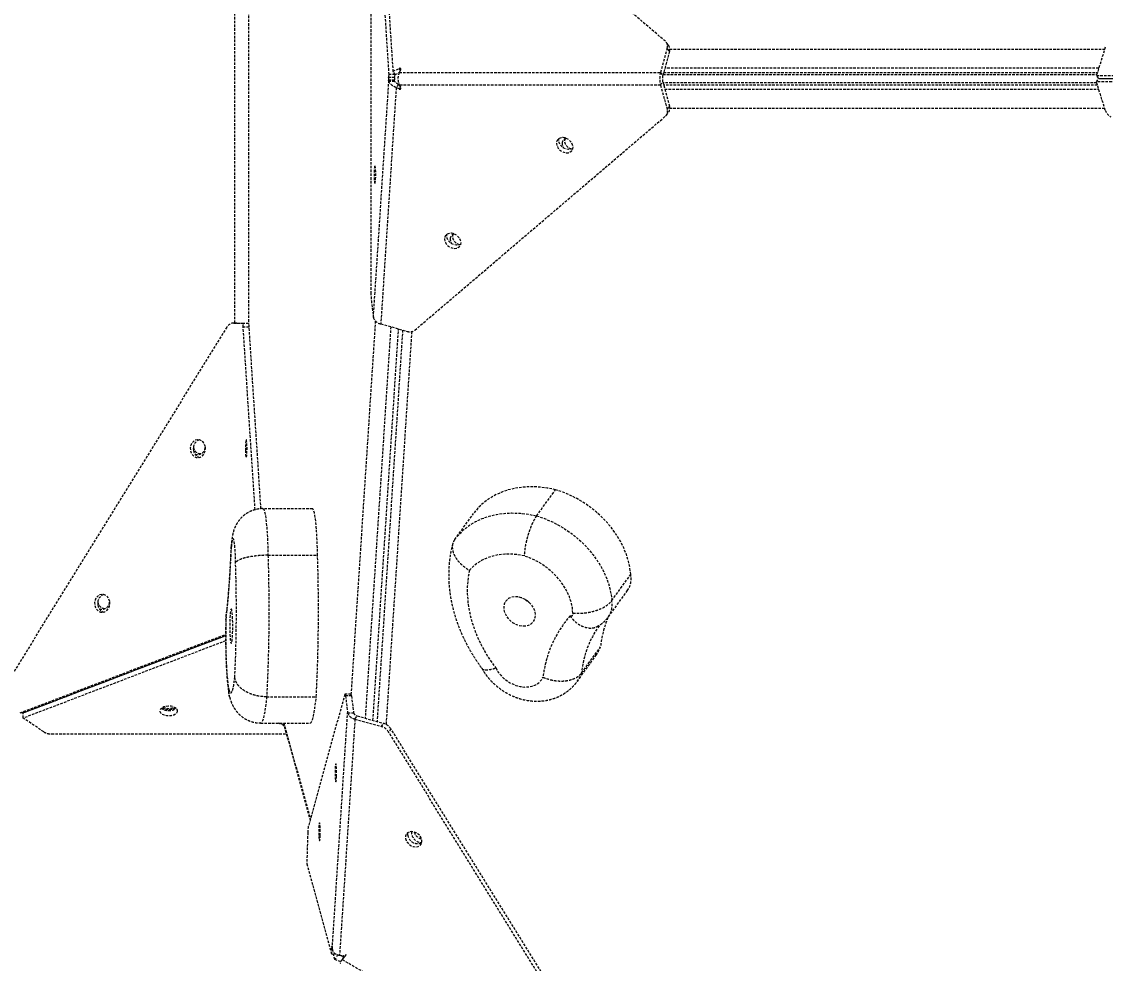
# Model space of a CAD drawing. Header units: millimetres. Extents: x -3321 to 2538, y -2690 to 2358.
# Drawn here: x -382 to 162, y -301 to 172 of the extents above; entities that cross this region are included whole.
import ezdxf

# ---------------------------------------------------------------- set-up
doc = ezdxf.new("R2010")
doc.units = ezdxf.units.MM
doc.linetypes.add('HIDDEN', pattern=[1.905, 1.27, -0.635])
for name, color, linetype in [('DIKOM_ОБЪЕКТ', 7, 'Continuous'), ('DIKOM_РАЗМЕР_ЗОНА', 7, 'Continuous'), ('DIKOM_РАЗМЕР_ОБЪЕКТА', 7, 'Continuous')]:
    doc.layers.add(name, color=color, linetype=linetype)
doc.styles.add('style1', font='arialbd.ttf', dxfattribs={"width": 0.8})
doc.dimstyles.new('1-50', dxfattribs={"dimtxt": 300, "dimasz": 200, "dimexe": 100, "dimexo": 0, "dimgap": 100, "dimtad": 1, "dimtxsty": 'style1', "dimcen": 200, "dimclrd": 7, "dimclre": 7, "dimclrt": 7, "dimadec": 1, "dimazin": 2, "dimtfac": 1, "dimtmove": 0, "dimatfit": 2, "dimfxl": 0, "dimlwd": 25, "dimlwe": 18, "dimarcsym": 0})

# ---------------------------------------------------------------- blocks, each defined once
blk = doc.blocks.new('*D0')
at = {"layer": 'Defpoints', "color": 0, "transparency": 16777216}
for p in [(-975.4, 143.26), (1038.07, 143.66), (1038.07, -1051.64)]:
    blk.add_point(p, dxfattribs=at)
at = {"layer": 'DIKOM_РАЗМЕР_ОБЪЕКТА', "color": 7, "lineweight": 18, "transparency": 16777216}
for p, q in [((-975.4, 143.26), (-975.4, -1151.64)), ((1038.07, 143.66), (1038.07, -1151.64))]:
    blk.add_line(p, q, dxfattribs=at)
at = {"layer": 'DIKOM_РАЗМЕР_ОБЪЕКТА', "color": 7, "lineweight": 25, "transparency": 16777216}
blk.add_line((-775.4, -1051.64), (838.07, -1051.64), dxfattribs=at)
at = {"layer": 'DIKOM_РАЗМЕР_ОБЪЕКТА', "color": 7, "transparency": 16777216}
for points in [[(-775.4, -1018.31), (-775.4, -1084.98), (-975.4, -1051.64)], [(838.07, -1018.31), (838.07, -1084.98), (1038.07, -1051.64)]]:
    blk.add_solid(points, dxfattribs=at)
at = {"layer": 'DIKOM_РАЗМЕР_ОБЪЕКТА', "color": 7, "transparency": 16777216, "insert": (24.76, -798.47), "char_height": 300, "attachment_point": 5, "style": 'style1'}
blk.add_mtext('{\\fArial|b0|i0|c204|p34;2000}', dxfattribs=at)
blk = doc.blocks.new('*D1')
at = {"layer": 'Defpoints', "color": 0, "transparency": 16777216}
for p in [(483.99, 857.85), (-1177.44, -571.13), (457.72, -571.13)]:
    blk.add_point(p, dxfattribs=at)
at = {"layer": 'DIKOM_РАЗМЕР_ОБЪЕКТА', "color": 7, "lineweight": 18, "transparency": 16777216}
for p, q in [((483.99, 857.85), (-1277.44, 857.85)), ((457.72, -571.13), (-1277.44, -571.13))]:
    blk.add_line(p, q, dxfattribs=at)
at = {"layer": 'DIKOM_РАЗМЕР_ОБЪЕКТА', "color": 7, "lineweight": 25, "transparency": 16777216}
blk.add_line((-1177.44, 657.85), (-1177.44, -371.13), dxfattribs=at)
at = {"layer": 'DIKOM_РАЗМЕР_ОБЪЕКТА', "color": 7, "transparency": 16777216}
for points in [[(-1210.77, 657.85), (-1144.1, 657.85), (-1177.44, 857.85)], [(-1210.77, -371.13), (-1144.1, -371.13), (-1177.44, -571.13)]]:
    blk.add_solid(points, dxfattribs=at)
at = {"layer": 'DIKOM_РАЗМЕР_ОБЪЕКТА', "color": 7, "transparency": 16777216, "insert": (-1430.61, 178.44), "char_height": 300, "attachment_point": 5, "rotation": 90, "style": 'style1'}
blk.add_mtext('{\\fArial|b0|i0|c204|p34;1420}', dxfattribs=at)
blk = doc.blocks.new('*D2')
at = {"layer": 'Defpoints', "color": 0, "transparency": 16777216}
for p in [(2538.07, 141.57), (-2475.4, 35.41), (2538.07, -2589.75)]:
    blk.add_point(p, dxfattribs=at)
at = {"layer": 'DIKOM_РАЗМЕР_ЗОНА', "color": 7, "lineweight": 18, "transparency": 16777216}
for p, q in [((2538.07, 141.57), (2538.07, -2689.75)), ((-2475.4, 35.41), (-2475.4, -2689.75))]:
    blk.add_line(p, q, dxfattribs=at)
at = {"layer": 'DIKOM_РАЗМЕР_ЗОНА', "color": 7, "lineweight": 25, "transparency": 16777216}
blk.add_line((-2275.4, -2589.75), (2338.07, -2589.75), dxfattribs=at)
at = {"layer": 'DIKOM_РАЗМЕР_ЗОНА', "color": 7, "transparency": 16777216}
for points in [[(-2275.4, -2556.42), (-2275.4, -2623.08), (-2475.4, -2589.75)], [(2338.07, -2556.42), (2338.07, -2623.08), (2538.07, -2589.75)]]:
    blk.add_solid(points, dxfattribs=at)
at = {"layer": 'DIKOM_РАЗМЕР_ЗОНА', "color": 7, "transparency": 16777216, "insert": (-15.23, -2336.58), "char_height": 300, "attachment_point": 5, "style": 'style1'}
blk.add_mtext('{\\fArial|b0|i0|c204|p34;5000}', dxfattribs=at)
blk = doc.blocks.new('*D3')
at = {"layer": 'Defpoints', "color": 0, "transparency": 16777216}
for p in [(-99.2, 2357.85), (-2871.13, -2071.13), (-536.75, -2071.13)]:
    blk.add_point(p, dxfattribs=at)
at = {"layer": 'DIKOM_РАЗМЕР_ЗОНА', "color": 7, "lineweight": 18, "transparency": 16777216}
for p, q in [((-99.2, 2357.85), (-2971.13, 2357.85)), ((-536.75, -2071.13), (-2971.13, -2071.13))]:
    blk.add_line(p, q, dxfattribs=at)
at = {"layer": 'DIKOM_РАЗМЕР_ЗОНА', "color": 7, "lineweight": 25, "transparency": 16777216}
blk.add_line((-2871.13, 2157.85), (-2871.13, -1871.13), dxfattribs=at)
at = {"layer": 'DIKOM_РАЗМЕР_ЗОНА', "color": 7, "transparency": 16777216}
for points in [[(-2904.47, 2157.85), (-2837.8, 2157.85), (-2871.13, 2357.85)], [(-2904.47, -1871.13), (-2837.8, -1871.13), (-2871.13, -2071.13)]]:
    blk.add_solid(points, dxfattribs=at)
at = {"layer": 'DIKOM_РАЗМЕР_ЗОНА', "color": 7, "transparency": 16777216, "insert": (-3124.3, 42.42), "char_height": 300, "attachment_point": 5, "rotation": 90, "style": 'style1'}
blk.add_mtext('{\\fArial|b0|i0|c204|p34;4400}', dxfattribs=at)

msp = doc.modelspace()

# ---------------------------------------------------------------- linework, layer by layer
at = {"layer": 'DIKOM_ОБЪЕКТ', "color": 7, "linetype": 'HIDDEN', "lineweight": 15}
for p, q in [((-59.188, 161.706), (-184.577, 268.813)), ((-197.846, 145.006), (-205.593, 263.914)), ((-203.688, 265.541), (-195.941, 146.634)), ((-206.948, 249.708), (-206.961, 35.507)), ((-275.364, 20.299), (-275.364, 207.019)), ((-268.391, 207.019), (-268.391, 20.199)), ((-268.363, 207.019), (-268.363, 20.124)), ((-58.296, 158.265), (-61.668, 146.067)), ((-57.576, 159.619), (-58.717, 161.196)), ((-57.155, 156.688), (-58.296, 158.265)), ((-57.003, 157.803), (161.302, 157.803)), ((161.594, 158.736), (157.16, 144.553)), ((-57.155, 156.688), (-60.527, 144.49)), ((-195.941, 146.634), (-192.858, 148.07)), ((-192.214, 147.18), (-192.858, 148.07)), ((-192.097, 147.42), (-192.754, 146.075)), ((158.291, 148.168), (-59.51, 148.168)), ((-205.735, 23.033), (-197.996, 141.598)), ((-198.127, 143.57), (-197.846, 145.006)), ((-195.139, 143.57), (-198.127, 143.57)), ((-197.996, 141.598), (-198.127, 142.271)), ((-195.139, 142.271), (-198.127, 142.271)), ((-195.008, 141.598), (-197.996, 141.598)), ((-194.858, 145.006), (-197.846, 145.006)), ((-194.8, 145.056), (-195.941, 146.634)), ((-195.139, 143.57), (-194.858, 145.006)), ((-195.008, 141.598), (-195.139, 142.271)), ((-194.858, 145.006), (-194.867, 145.15)), ((-194.8, 145.056), (-192.777, 145.998)), ((-192.754, 146.075), (-61.668, 146.067)), ((-61.668, 146.067), (-60.527, 144.49)), ((-60.381, 145.02), (157.306, 145.02)), ((-60.092, 146.065), (157.633, 146.065)), ((157.16, 144.553), (288.618, 144.549)), ((158.302, 142.975), (157.16, 144.553)), ((157.16, 141.298), (158.302, 142.875)), ((158.302, 142.975), (289.76, 142.972)), ((289.76, 142.872), (158.302, 142.875)), ((-194.302, 138.443), (-202.042, 19.878)), ((-193.161, 140.02), (-194.302, 138.443)), ((-192.858, 137.77), (-194.302, 138.443)), ((-192.215, 138.659), (-192.858, 137.77)), ((-61.669, 139.758), (-192.754, 139.765)), ((-192.754, 139.765), (-192.098, 138.419)), ((-61.669, 139.758), (-60.528, 141.335)), ((-61.669, 139.758), (-58.298, 127.559)), ((-60.528, 141.335), (-57.157, 129.136)), ((157.315, 140.802), (-60.38, 140.802)), ((157.642, 139.757), (-60.091, 139.757)), ((-59.51, 137.654), (158.299, 137.654)), ((288.618, 141.295), (157.16, 141.298)), ((161.593, 127.114), (157.16, 141.298)), ((-58.719, 124.628), (-57.578, 126.206)), ((-58.298, 127.559), (-57.157, 129.136)), ((161.31, 128.019), (-57.005, 128.019)), ((-184.958, 16.712), (-59.191, 124.118)), ((-206.776, 31.462), (-205.735, 23.033)), ((-279.267, 18.238), (-386.361, -155.053)), ((-275.826, 20.299), (-271.885, 20.299)), ((-274.249, 20.299), (-275.826, 20.299)), ((-274.249, 20.299), (-272.221, 20.299)), ((-272.305, 20.3), (-271.469, 20.3)), ((-271.469, 20.3), (-268.481, 20.3)), ((-265.123, -73.441), (-271.106, 18.239)), ((-268.118, 18.239), (-271.106, 18.239)), ((-268.474, 20.299), (-268.391, 20.299)), ((-268.474, 20.299), (-268.391, 20.299)), ((-262.166, -72.973), (-268.118, 18.239)), ((-216.837, -166.3), (-204.605, 21.171)), ((-197.034, 18.452), (-209.856, -178.07)), ((-205.945, -179.183), (-193.122, 17.339)), ((-191.078, 16.756), (-203.9, -179.765)), ((-202.042, 19.878), (-188.802, 16.108)), ((-186.536, 15.977), (-199.401, -181.191)), ((-123.832, -76.513), (-114.321, -63.37)), ((-236.305, -72.904), (-261.204, -72.904)), ((-164.955, -88.434), (-155.444, -75.29)), ((-258.649, -96.29), (-233.75, -96.29)), ((-86.115, -119.073), (-76.605, -105.93)), ((-87.812, -127.261), (-78.301, -114.118)), ((-383.088, -175.408), (-279.917, -136.001)), ((-381.511, -175.408), (-279.917, -136.604)), ((-279.917, -136.704), (-381.461, -175.489)), ((-279.913, -139.254), (-381.461, -178.041)), ((-103.485, -159.65), (-93.974, -146.506)), ((-101.237, -155.363), (-91.726, -142.22)), ((-259.314, -167.324), (-234.415, -167.324)), ((-220.123, -166.218), (-238.404, -232.408)), ((-216.996, -165.973), (-219.984, -165.973)), ((-219.721, -166.928), (-218.68, -175.357)), ((-216.733, -166.928), (-219.721, -166.928)), ((-216.733, -166.928), (-215.692, -175.357)), ((-381.511, -175.408), (-383.088, -175.408)), ((-381.461, -178.041), (-381.461, -175.489)), ((-371.195, -184.955), (-381.461, -178.041)), ((-226.412, -293.923), (-218.68, -175.357)), ((-214.987, -178.511), (-222.719, -297.078)), ((-218.68, -175.357), (-215.692, -175.357)), ((-214.987, -178.511), (-213.845, -176.934)), ((-214.987, -178.511), (-201.746, -182.28)), ((-213.845, -176.934), (-200.605, -180.703)), ((-262.371, -180.499), (-237.472, -180.499)), ((-250.592, -181.855), (-253.393, -180.499)), ((-250.967, -180.499), (-237.512, -229.178)), ((-250.676, -180.499), (-237.367, -228.651)), ((-201.746, -182.28), (-200.605, -180.703)), ((-196.979, -183.434), (-198.12, -185.011)), ((-89.559, -357.228), (-196.979, -183.434)), ((-367.254, -185.966), (-249.456, -185.963)), ((-90.7, -358.806), (-198.12, -185.011)), ((-238.688, -235.456), (-239.199, -251.137)), ((-239.199, -251.137), (-226.657, -296.56)), ((-226.657, -296.56), (-226.621, -293.138)), ((-226.477, -293.138), (-226.621, -293.138)), ((-226.51, -292.736), (-226.412, -293.923)), ((-224.426, -296.56), (-226.657, -296.56)), ((-225.03, -299.193), (-225.757, -296.56)), ((-223.713, -296.81), (-225.03, -299.193)), ((-222.719, -297.078), (-221.241, -297.237)), ((-220.71, -297.868), (-222.536, -297.098)), ((-220.812, -298.211), (-222.009, -300.069)), ((-220.71, -297.868), (-221.429, -299.168)), ((-220.48, -297.951), (-221.396, -299.218)), ((-220.592, -298.288), (-221.396, -299.218)), ((-219.451, -296.71), (-220.592, -298.288)), ((-222.12, -300.42), (-225.03, -299.193)), ((-221.396, -299.218), (-95.092, -372.489))]:
    msp.add_line(p, q, dxfattribs=at)
at = {"layer": 'DIKOM_ОБЪЕКТ', "color": 7, "linetype": 'HIDDEN', "lineweight": 15, "flags": 128}
for points in [[(-111.553, 113.308), (-112.532, 112.943), (-113.283, 112.305), (-113.746, 111.443), (-113.883, 110.428), (-113.683, 109.343), (-113.163, 108.275), (-112.363, 107.31), (-111.35, 106.527), (-110.205, 105.99), (-109.021, 105.741), (-107.894, 105.802), (-106.915, 106.166), (-106.163, 106.805), (-105.7, 107.666), (-105.563, 108.681), (-105.763, 109.766), (-106.284, 110.835), (-107.083, 111.799), (-108.096, 112.582), (-109.242, 113.119), (-110.426, 113.368), (-111.553, 113.308)], [(-105.657, 107.814), (-105.773, 107.743), (-106.752, 107.379), (-107.88, 107.319), (-109.064, 107.567), (-110.209, 108.105), (-111.222, 108.887), (-112.021, 109.852), (-112.542, 110.92), (-112.742, 112.005), (-112.648, 112.872)], [(-106.317, 107.496), (-106.735, 107.656), (-107.794, 108.271), (-108.685, 109.108), (-109.328, 110.092), (-109.667, 111.137), (-109.67, 112.15), (-109.366, 112.992)], [(-205.03, 90.45), (-204.915, 90.484), (-204.805, 90.878), (-204.71, 91.599), (-204.637, 92.589), (-204.592, 93.768), (-204.579, 95.04), (-204.598, 96.303), (-204.649, 97.453), (-204.726, 98.399), (-204.824, 99.062), (-204.935, 99.39), (-205.05, 99.355), (-205.16, 98.962), (-205.255, 98.241), (-205.328, 97.25), (-205.373, 96.072), (-205.386, 94.799), (-205.367, 93.537), (-205.316, 92.386), (-205.239, 91.441), (-205.141, 90.778), (-205.03, 90.45)], [(-167.755, 65.311), (-168.734, 64.946), (-169.486, 64.307), (-169.949, 63.446), (-170.086, 62.431), (-169.886, 61.346), (-169.365, 60.278), (-168.566, 59.313), (-167.552, 58.53), (-166.407, 57.993), (-165.223, 57.744), (-164.096, 57.805), (-163.117, 58.169), (-162.366, 58.808), (-161.903, 59.669), (-161.765, 60.684), (-161.965, 61.769), (-162.486, 62.838), (-163.286, 63.802), (-164.299, 64.585), (-165.444, 65.122), (-166.628, 65.371), (-167.755, 65.311)], [(-161.86, 59.817), (-161.976, 59.746), (-162.955, 59.382), (-164.082, 59.321), (-165.266, 59.57), (-166.411, 60.108), (-167.424, 60.89), (-168.224, 61.855), (-168.745, 62.923), (-168.945, 64.008), (-168.85, 64.875)], [(-162.523, 59.498), (-162.936, 59.657), (-163.996, 60.272), (-164.886, 61.11), (-165.529, 62.094), (-165.866, 63.139), (-165.869, 64.152), (-165.565, 64.992)], [(-290.079, -41.873), (-290.443, -40.665), (-291.082, -39.628), (-291.944, -38.844), (-292.958, -38.377), (-294.044, -38.266), (-295.112, -38.518), (-296.076, -39.114), (-296.859, -40.005), (-297.396, -41.119), (-297.645, -42.366), (-297.585, -43.645), (-297.22, -44.852), (-296.581, -45.889), (-295.72, -46.673), (-294.705, -47.14), (-293.62, -47.252), (-292.551, -47), (-291.587, -46.404), (-290.804, -45.513), (-290.267, -44.398), (-290.019, -43.151), (-290.079, -41.873)], [(-269.964, -43.643), (-269.925, -44.85), (-269.858, -45.888), (-269.767, -46.672), (-269.66, -47.138), (-269.545, -47.25), (-269.432, -46.998), (-269.331, -46.402), (-269.248, -45.511), (-269.191, -44.397), (-269.165, -43.15), (-269.171, -41.871), (-269.21, -40.664), (-269.277, -39.626), (-269.368, -38.843), (-269.475, -38.376), (-269.59, -38.264), (-269.703, -38.516), (-269.805, -39.112), (-269.887, -40.003), (-269.944, -41.117), (-269.97, -42.364), (-269.964, -43.643)], [(-292.379, -45.436), (-292.667, -45.445), (-293.699, -45.243)], [(-114.321, -63.37), (-118.49, -62.547), (-122.627, -62.062), (-126.699, -61.918), (-130.673, -62.117), (-134.519, -62.657), (-138.205, -63.533), (-141.702, -64.739), (-144.983, -66.265), (-148.02, -68.099), (-150.791, -70.226), (-153.272, -72.63), (-155.444, -75.29)], [(-76.605, -105.93), (-77, -102.611), (-77.719, -99.261), (-78.756, -95.907), (-80.103, -92.576), (-81.748, -89.295), (-83.68, -86.09), (-85.881, -82.987), (-88.335, -80.011), (-91.021, -77.187), (-93.918, -74.536), (-97.002, -72.082), (-100.249, -69.842), (-103.632, -67.836), (-107.124, -66.079), (-110.697, -64.587), (-114.321, -63.37)], [(-261.204, -72.904), (-261.093, -72.93), (-260.805, -73.246), (-260.523, -73.915), (-260.248, -74.93), (-259.985, -76.277), (-259.738, -77.94), (-259.508, -79.898), (-259.299, -82.128), (-259.114, -84.602), (-258.955, -87.29), (-258.823, -90.157), (-258.721, -93.17), (-258.649, -96.29)], [(-233.75, -96.29), (-233.822, -93.17), (-233.924, -90.157), (-234.056, -87.29), (-234.215, -84.602), (-234.4, -82.128), (-234.609, -79.898), (-234.839, -77.94), (-235.086, -76.277), (-235.349, -74.93), (-235.624, -73.915), (-235.906, -73.246), (-236.194, -72.93), (-236.305, -72.904)], [(-164.955, -88.434), (-162.783, -85.773), (-160.301, -83.37), (-157.531, -81.242), (-154.493, -79.409), (-151.213, -77.883), (-147.716, -76.677), (-144.03, -75.8), (-140.184, -75.26), (-136.209, -75.062), (-132.137, -75.205), (-128.001, -75.69), (-123.832, -76.513)], [(-123.832, -76.513), (-120.207, -77.73), (-116.635, -79.223), (-113.143, -80.979), (-109.76, -82.985), (-106.513, -85.225), (-103.429, -87.68), (-100.532, -90.33), (-97.846, -93.154), (-95.392, -96.13), (-93.19, -99.233), (-91.259, -102.438), (-89.613, -105.719), (-88.266, -109.051), (-87.229, -112.405), (-86.51, -115.755), (-86.115, -119.073)], [(-274.896, -100.149), (-274.939, -97.882), (-275.015, -95.725), (-275.122, -93.737), (-275.257, -91.974), (-275.417, -90.482), (-275.596, -89.303), (-275.79, -88.469), (-275.994, -88.004), (-276.202, -87.919), (-276.408, -88.217), (-276.607, -88.89), (-276.794, -89.92), (-276.963, -91.278), (-277.109, -92.927)], [(-258.649, -96.29), (-258.494, -101.702), (-258.373, -107.22), (-258.286, -112.817), (-258.234, -118.467), (-258.217, -124.143), (-258.235, -129.819), (-258.288, -135.468), (-258.376, -141.063), (-258.498, -146.578), (-258.653, -151.987), (-258.842, -157.264), (-259.063, -162.384), (-259.314, -167.324)], [(-234.415, -167.324), (-234.164, -162.384), (-233.943, -157.264), (-233.754, -151.987), (-233.599, -146.578), (-233.477, -141.063), (-233.389, -135.468), (-233.336, -129.819), (-233.318, -124.143), (-233.335, -118.467), (-233.387, -112.817), (-233.474, -107.22), (-233.595, -101.702), (-233.75, -96.29)], [(-130.051, -96.621), (-133.329, -96.031), (-136.571, -95.739), (-139.745, -95.749), (-142.819, -96.061), (-145.761, -96.67), (-148.544, -97.572), (-151.138, -98.757), (-153.519, -100.214), (-155.661, -101.927), (-157.545, -103.881)], [(-105.623, -125.353), (-105.875, -122.64), (-106.459, -119.892), (-107.368, -117.142), (-108.59, -114.425), (-110.109, -111.775), (-111.908, -109.226), (-113.963, -106.808), (-116.249, -104.554), (-118.736, -102.491), (-121.394, -100.644), (-124.189, -99.037), (-127.087, -97.69), (-130.051, -96.621)], [(-275.301, -157.572), (-275.095, -153.178), (-274.918, -148.627), (-274.772, -143.946), (-274.657, -139.157), (-274.573, -134.288), (-274.522, -129.364), (-274.504, -124.411), (-274.518, -119.457), (-274.564, -114.527), (-274.643, -109.649), (-274.754, -104.848), (-274.896, -100.149)], [(-157.545, -103.881), (-158.239, -107.749), (-158.6, -111.73), (-158.626, -115.802), (-158.316, -119.943), (-157.672, -124.131), (-156.697, -128.344), (-155.398, -132.559), (-153.78, -136.752), (-151.853, -140.903), (-149.626, -144.989), (-147.113, -148.987), (-144.325, -152.876)], [(-338.076, -119.538), (-338.44, -118.331), (-339.079, -117.293), (-339.941, -116.509), (-340.956, -116.043), (-342.041, -115.931), (-343.109, -116.183), (-344.074, -116.779), (-344.856, -117.67), (-345.393, -118.784), (-345.642, -120.031), (-345.582, -121.31), (-345.217, -122.517), (-344.578, -123.555), (-343.717, -124.339), (-342.702, -124.805), (-341.617, -124.917), (-340.549, -124.665), (-339.584, -124.069), (-338.802, -123.178), (-338.264, -122.064), (-338.016, -120.817), (-338.076, -119.538)], [(-132.401, -131.544), (-130.794, -131.78), (-129.252, -131.715), (-127.838, -131.354), (-126.61, -130.709), (-125.617, -129.809), (-124.901, -128.69), (-124.491, -127.397), (-124.403, -125.983), (-124.642, -124.507), (-125.197, -123.029), (-126.046, -121.609), (-127.154, -120.305), (-128.475, -119.172), (-129.956, -118.254), (-131.537, -117.591), (-133.151, -117.208), (-134.733, -117.122), (-136.219, -117.336), (-137.547, -117.842), (-138.664, -118.618), (-139.522, -119.633), (-140.088, -120.845), (-140.339, -122.206), (-140.263, -123.658), (-139.864, -125.143), (-139.158, -126.599), (-138.175, -127.968), (-136.954, -129.193), (-135.545, -130.224), (-134.006, -131.018), (-132.401, -131.544)], [(-340.379, -123.102), (-340.665, -123.111), (-341.697, -122.909)], [(-276.843, -123.727), (-276.995, -123.327), (-277.152, -123.277), (-277.306, -123.579), (-277.452, -124.221), (-277.583, -125.177), (-277.694, -126.407), (-277.781, -127.861), (-277.84, -129.48), (-277.868, -131.197), (-277.865, -132.942), (-277.83, -134.644), (-277.765, -136.233), (-277.672, -137.643), (-277.556, -138.817), (-277.421, -139.708), (-277.273, -140.278), (-277.118, -140.504), (-276.962, -140.378), (-276.811, -139.903), (-276.671, -139.1), (-276.55, -138.001), (-276.45, -136.652), (-276.377, -135.108), (-276.334, -133.431), (-276.321, -131.691), (-276.34, -129.959), (-276.391, -128.305), (-276.47, -126.798), (-276.574, -125.499), (-276.7, -124.461), (-276.843, -123.727)], [(-279.743, -128.694), (-279.813, -131.835), (-279.852, -135.043), (-279.858, -138.279), (-279.831, -141.503), (-279.772, -144.673), (-279.682, -147.75), (-279.562, -150.696), (-279.412, -153.473), (-279.236, -156.047), (-279.035, -158.385), (-278.812, -160.458), (-278.569, -162.241), (-278.31, -163.709)], [(-279.566, -127.32), (-279.597, -127.209), (-279.629, -127.191), (-279.661, -127.268), (-279.69, -127.435), (-279.714, -127.68), (-279.732, -127.986), (-279.741, -128.332), (-279.743, -128.694)], [(-106.936, -126.639), (-106.601, -126.712), (-106.278, -126.705), (-105.991, -126.618), (-105.759, -126.457), (-105.598, -126.233), (-105.519, -125.961), (-105.527, -125.661), (-105.623, -125.353)], [(-93.974, -146.506), (-92.72, -144.486), (-91.726, -142.22)], [(-278.31, -163.709), (-278.003, -164.652), (-277.688, -165.248), (-277.37, -165.492), (-277.051, -165.382), (-276.735, -164.917), (-276.425, -164.103), (-276.123, -162.949), (-275.833, -161.465), (-275.558, -159.667), (-275.301, -157.572)], [(-144.325, -152.876), (-143.227, -154.77), (-141.84, -156.548), (-140.203, -158.162), (-138.36, -159.566), (-136.361, -160.723), (-134.263, -161.601), (-132.121, -162.176), (-129.995, -162.432), (-127.942, -162.362), (-126.02, -161.969), (-124.28, -161.262), (-122.771, -160.261), (-121.533, -158.994), (-120.601, -157.495)], [(-101.237, -155.363), (-102.23, -157.629), (-103.481, -159.645)], [(-259.314, -167.324), (-259.626, -170.21), (-259.959, -172.775), (-260.312, -174.999), (-260.68, -176.864), (-261.063, -178.355), (-261.456, -179.461), (-261.856, -180.172), (-262.26, -180.484), (-262.371, -180.499)], [(-237.472, -180.499), (-237.361, -180.484), (-236.957, -180.172), (-236.557, -179.461), (-236.164, -178.355), (-235.781, -176.864), (-235.413, -174.999), (-235.06, -172.775), (-234.727, -170.21), (-234.415, -167.324)], [(-219.721, -166.928), (-219.765, -166.61), (-219.813, -166.353), (-219.863, -166.161), (-219.914, -166.034), (-219.967, -165.977), (-220.02, -165.988), (-220.072, -166.069), (-220.123, -166.218)], [(-303.997, -174.674), (-304.031, -174.001), (-304.425, -173.36), (-305.146, -172.804), (-306.136, -172.377), (-307.315, -172.114), (-308.587, -172.036), (-309.85, -172.15), (-311, -172.446), (-311.945, -172.9), (-312.609, -173.476), (-312.936, -174.127), (-312.902, -174.8), (-312.508, -175.44), (-311.787, -175.997), (-310.797, -176.424), (-309.618, -176.687), (-308.346, -176.765), (-307.083, -176.651), (-305.933, -176.355), (-304.988, -175.901), (-304.324, -175.325), (-303.997, -174.674)], [(-224.217, -207.376), (-224.185, -206.148), (-224.184, -204.867), (-224.217, -203.638), (-224.278, -202.559), (-224.365, -201.719), (-224.47, -201.184), (-224.583, -201), (-224.697, -201.18), (-224.802, -201.71), (-224.889, -202.547), (-224.951, -203.624), (-224.984, -204.852), (-224.984, -206.133), (-224.952, -207.362), (-224.89, -208.441), (-224.803, -209.282), (-224.699, -209.816), (-224.585, -210), (-224.471, -209.82), (-224.367, -209.29), (-224.28, -208.453), (-224.217, -207.376)], [(-232.411, -237.042), (-232.378, -235.813), (-232.378, -234.532), (-232.41, -233.303), (-232.472, -232.224), (-232.559, -231.384), (-232.663, -230.85), (-232.777, -230.665), (-232.891, -230.845), (-232.995, -231.375), (-233.082, -232.213), (-233.144, -233.289), (-233.177, -234.517), (-233.177, -235.798), (-233.145, -237.028), (-233.083, -238.106), (-232.996, -238.947), (-232.892, -239.481), (-232.778, -239.665), (-232.665, -239.485), (-232.56, -238.955), (-232.473, -238.118), (-232.411, -237.042)], [(-189.647, -238.417), (-189.316, -239.506), (-188.677, -240.543), (-187.783, -241.443), (-186.706, -242.135), (-185.534, -242.56), (-184.361, -242.686), (-183.283, -242.502), (-182.387, -242.023), (-181.744, -241.288), (-181.409, -240.356), (-181.407, -239.303), (-181.739, -238.214), (-182.377, -237.177), (-183.271, -236.276), (-184.348, -235.585), (-185.52, -235.159), (-186.693, -235.033), (-187.771, -235.217), (-188.668, -235.696), (-189.31, -236.432), (-189.645, -237.364), (-189.647, -238.417)], [(-188.506, -236.84), (-188.504, -235.787), (-188.452, -235.542)]]:
    msp.add_lwpolyline(points, dxfattribs=at)
at = {"layer": 'DIKOM_ОБЪЕКТ', "color": 7, "linetype": 'HIDDEN', "lineweight": 15}
for centre, radius, start, end in [((-61.383, 159.301), 3.256, 341.45766, 47.61491), ((-60.414, 157.715), 3.417, 342.49841, 33.85284), ((-49.59, 142.912), 12.484, 165.3594, 194.63343), ((-54.488, 142.912), 6.242, 165.3594, 194.63343), ((-61.386, 126.524), 3.257, 312.37869, 18.53488), ((-60.331, 128.097), 3.34, 325.50806, 18.12533), ((167.288, 129.074), 6.023, 198.98678, 240.74072), ((-106.791, 110.525), 4.212, 178.45357, 214.55033), ((-108.271, 110.489), 2.735, 108.46685, 176.84486), ((-162.991, 62.525), 4.211, 178.45226, 214.52512), ((-164.47, 62.488), 2.735, 108.41394, 176.84302), ((-170.376, 35.152), 36.587, 179.44273, 185.78721), ((-201.355, 24.422), 4.595, 197.59236, 261.39981), ((-275.71, 16.203), 4.098, 91.62072, 150.22424), ((-275.405, 18.544), 4.31, 355.94702, 24.04652), ((-272.417, 18.544), 4.31, 355.94702, 24.04652), ((-187.448, 20.024), 4.143, 250.92529, 306.93545), ((-291.644, -42.614), 4.483, 108.18867, 193.28488), ((-292.093, -41.583), 3.997, 188.3054, 246.30844), ((-294.043, -41.799), 3.932, 251.85541, 1.49695), ((-291.855, -43.153), 4.181, 186.74827, 253.49818), ((-769.553, -75.031), 492.77, 353.90876, 357.9187), ((-87.062, -108.033), 10.666, 325.21885, 11.3715), ((-339.641, -120.28), 4.483, 108.18867, 193.28488), ((-342.044, -119.463), 3.934, 251.86162, 1.63075), ((-121.988, -110.102), 11.299, 227.53137, 240.68912), ((-96.574, -121.177), 10.668, 325.28739, 11.36969), ((-340.094, -119.25), 3.995, 188.43166, 246.35103), ((-339.852, -120.819), 4.181, 186.74827, 253.49818), ((-64.558, -163.86), 56.403, 138.70655, 173.51983), ((-42.229, -146.969), 49.725, 157.05658, 174.51912), ((-53.415, -159.71), 48.019, 144.39374, 174.80605), ((-218.148, -166.805), 1.421, 355.03837, 35.83618), ((-308.467, -167.408), 6.858, 236.45987, 303.54013), ((-308.472, -165.401), 8.248, 245.22068, 294.83038), ((-308.472, -166.431), 6.759, 245.19834, 294.85272), ((-214.3, -173.968), 4.595, 197.59356, 261.40305), ((-213.502, -174.662), 2.298, 197.59356, 261.40305), ((-203.529, -188.421), 6.395, 32.22925, 73.80747), ((-202.388, -186.844), 6.395, 32.22925, 73.80747), ((-367.487, -178.688), 7.282, 239.3873, 271.83689), ((-221.657, -235.501), 17.031, 169.53716, 179.84857), ((-183.521, -235.979), 5.059, 189.79291, 294.02081), ((-181.516, -235.376), 5.089, 176.11818, 270.97829), ((-180.434, -233.812), 5.028, 196.35522, 257.24453)]:
    msp.add_arc(centre, radius, start, end, dxfattribs=at)
for centre, major_axis, ratio, start_param, end_param in [((-192.815, 147.42), (0.715, 0.61), 0.6094987, 5.3322414, 7.4266365), ((-198.085, 142.92), (0, 0.75), 0.1129585, 0.5236118, 2.6180069), ((-195.097, 142.92), (0, 0.75), 0.1129585, 0.5236118, 2.6180069), ((-192.816, 138.42), (0.715, -0.611), 0.6095063, 5.1397462, 7.2341413), ((-226.553, -293.386), (-0.009, 0.927), 0.0738966, 5.487909, 7.5823041), ((-221.284, -297.886), (0.817, -0.144), 0.7830754, 5.844929, 7.9393241), ((-220.641, -298.116), (0.758, -0.364), 0.2357168, 1.4445716, 1.7734147)]:
    msp.add_ellipse(centre, major_axis=major_axis, ratio=ratio, start_param=start_param, end_param=end_param, dxfattribs=at)
for points, knots in [([(-194.302, 138.443), (-194.835, 138.697), (-195.81, 139.163), (-196.907, 139.999), (-197.716, 140.801), (-197.898, 141.319), (-197.996, 141.598)], [0, 0, 0, 0, 0.2731897, 0.5000157, 0.7304031, 1, 1, 1, 1]), ([(-193.161, 140.02), (-193.424, 140.181), (-193.902, 140.472), (-194.455, 140.933), (-194.865, 141.304), (-194.957, 141.494), (-195.008, 141.598)], [0, 0, 0, 0, 0.27546, 0.4999129, 0.7277706, 1, 1, 1, 1]), ([(-192.754, 146.075), (-192.951, 145.534), (-193.314, 144.545), (-193.478, 142.912), (-193.32, 141.285), (-192.952, 140.298), (-192.754, 139.765)], [0, 0, 0, 0, 0.2731897, 0.5000157, 0.7304031, 1, 1, 1, 1]), ([(-261.193, -72.906), (-261.204, -72.905), (-261.941, -72.85), (-263.385, -73.034), (-265.443, -73.455), (-267.348, -74.162), (-269.08, -75.069), (-270.625, -76.148), (-271.975, -77.356), (-273.124, -78.655), (-274.073, -79.998), (-274.829, -81.337), (-275.411, -82.634), (-275.853, -83.876), (-276.195, -85.092), (-276.481, -86.4), (-276.745, -87.981), (-276.961, -89.82), (-277.091, -91.251), (-277.14, -91.978), (-277.142, -92.005)], [0, 0, 0, 0, 0.00103635, 0.0717935, 0.13974148, 0.20522453, 0.26844865, 0.32952486, 0.38847362, 0.44523855, 0.49965526, 0.55146045, 0.60063039, 0.64833151, 0.69756159, 0.75242068, 0.82270568, 0.91682208, 0.99685344, 1, 1, 1, 1]), ([(-123.832, -76.513), (-124.149, -76.982), (-124.794, -77.935), (-125.746, -79.754), (-126.667, -81.82), (-127.513, -84.069), (-128.277, -86.469), (-128.923, -88.913), (-129.445, -91.373), (-129.776, -93.464), (-129.965, -95.193), (-130.029, -96.134), (-130.05, -96.599), (-130.051, -96.621)], [0, 0, 0, 0, 0.10575188, 0.21457102, 0.32032278, 0.42914029, 0.53491271, 0.64374951, 0.74957736, 0.85846948, 0.92715152, 0.99664544, 1, 1, 1, 1]), ([(-277.15, -92.132), (-277.162, -92.416), (-277.239, -94.315), (-277.399, -97.735), (-277.639, -102.312), (-277.902, -106.702), (-278.186, -110.896), (-278.489, -114.875), (-278.809, -118.615), (-279.134, -122.028), (-279.358, -124.071), (-279.465, -125.044)], [0, 0, 0, 0, 0.02193898, 0.14670725, 0.27129198, 0.39561103, 0.51959857, 0.64317052, 0.76621785, 0.88859715, 1, 1, 1, 1]), ([(-277.109, -92.927), (-277.11, -92.919), (-277.154, -92.607), (-277.1, -92.305), (-277.048, -92.012)], [0, 0, 0, 0, 0.02770617, 1, 1, 1, 1]), ([(-165.914, -90.471), (-166.092, -91.155), (-166.628, -93.207), (-167.28, -96.708), (-167.789, -100.984), (-167.994, -105.338), (-167.901, -109.756), (-167.507, -114.22), (-166.814, -118.714), (-165.822, -123.221), (-164.535, -127.72), (-162.958, -132.196), (-161.096, -136.628), (-158.961, -141), (-156.553, -145.29), (-154.001, -149.346), (-152.142, -151.91), (-151.265, -153.12)], [0, 0, 0, 0, 0.03390481, 0.10159058, 0.16948803, 0.23774217, 0.30636644, 0.37535814, 0.44469965, 0.51436125, 0.5843046, 0.65448665, 0.72486321, 0.79539202, 0.86603506, 0.93675996, 1, 1, 1, 1]), ([(-164.955, -88.434), (-165.234, -88.887), (-165.801, -89.807), (-166.163, -91.404), (-166.153, -93.126), (-165.74, -94.915), (-164.938, -96.747), (-163.778, -98.546), (-162.271, -100.294), (-160.25, -102.126), (-158.575, -103.278), (-157.556, -103.874), (-157.545, -103.881)], [0, 0, 0, 0, 0.1043111, 0.2116563, 0.315965, 0.4232781, 0.5279865, 0.6356765, 0.7413939, 0.8501013, 0.9982854, 1, 1, 1, 1]), ([(-258.649, -96.29), (-259.478, -96.301), (-261.162, -96.323), (-263.651, -96.496), (-266.054, -96.769), (-268.265, -97.139), (-270.259, -97.597), (-271.947, -98.121), (-273.31, -98.704), (-274.394, -99.381), (-274.795, -99.873), (-274.894, -100.145), (-274.896, -100.149)], [0, 0, 0, 0, 0.1053857, 0.2138297, 0.3192148, 0.4276509, 0.5331359, 0.6416652, 0.747422, 0.8562217, 0.9978484, 1, 1, 1, 1]), ([(-105.623, -125.353), (-105.611, -125.353), (-105.1, -125.369), (-104.047, -125.413), (-102.167, -125.417), (-99.936, -125.288), (-97.434, -124.938), (-94.977, -124.378), (-92.682, -123.626), (-90.57, -122.689), (-88.747, -121.607), (-87.197, -120.393), (-86.479, -119.518), (-86.115, -119.073)], [0, 0, 0, 0, 0.0016811, 0.0720658, 0.143434, 0.2490417, 0.3577086, 0.4632443, 0.5718356, 0.6773472, 0.7859168, 0.8914283, 1, 1, 1, 1]), ([(-279.356, -124.029), (-279.397, -124.201), (-279.528, -124.746), (-279.658, -125.689), (-279.765, -126.867), (-279.804, -127.934), (-279.803, -128.613), (-279.803, -128.851)], [0, 0, 0, 0, 0.1080439, 0.3425373, 0.5882425, 0.8559485, 1, 1, 1, 1]), ([(-279.566, -127.32), (-279.566, -127.311), (-279.572, -126.665), (-279.581, -125.886), (-279.465, -125.172), (-279.445, -125.047)], [0, 0, 0, 0, 0.0109827, 0.8271151, 1, 1, 1, 1]), ([(-279.803, -128.495), (-279.813, -128.871), (-279.85, -130.265), (-279.894, -132.732), (-279.922, -135.89), (-279.92, -139.06), (-279.888, -142.211), (-279.827, -145.317), (-279.736, -148.351), (-279.617, -151.292), (-279.468, -154.117), (-279.289, -156.812), (-279.077, -159.372), (-278.828, -161.806), (-278.521, -164.168), (-278.259, -165.788), (-278.072, -166.679), (-278.046, -166.802)], [0, 0, 0, 0, 0.026245, 0.09738, 0.1683393, 0.2391989, 0.3100645, 0.3810097, 0.452149, 0.5236215, 0.5956147, 0.6684058, 0.7424431, 0.8185298, 0.8983126, 0.9859755, 1, 1, 1, 1]), ([(-279.743, -128.694), (-279.744, -128.693), (-279.786, -128.643), (-279.788, -128.568), (-279.791, -128.495)], [0, 0, 0, 0, 0.0279947, 1, 1, 1, 1]), ([(-106.936, -126.639), (-106.933, -126.646), (-106.676, -127.19), (-105.959, -128.22), (-104.571, -129.654), (-102.864, -130.948), (-100.941, -131.97), (-98.987, -132.623), (-97.105, -132.898), (-95.345, -132.763), (-94.137, -132.478), (-93.598, -132.136), (-93.514, -132.082)], [0, 0, 0, 0, 0.0013297, 0.1001391, 0.2025753, 0.330557, 0.4622851, 0.5891718, 0.7196645, 0.8460215, 0.9760055, 1, 1, 1, 1]), ([(-93.507, -132.096), (-92.883, -131.758), (-91.576, -131.05), (-89.842, -129.611), (-88.56, -128.314), (-87.983, -127.452), (-87.831, -127.224)], [0, 0, 0, 0, 0.2807986, 0.5886253, 0.8911136, 1, 1, 1, 1]), ([(-259.314, -167.324), (-260.139, -167.299), (-261.811, -167.247), (-264.274, -166.833), (-266.646, -166.177), (-268.821, -165.286), (-270.779, -164.173), (-272.433, -162.883), (-273.766, -161.429), (-274.839, -159.67), (-275.218, -158.346), (-275.3, -157.58), (-275.301, -157.572)], [0, 0, 0, 0, 0.1043111, 0.2116563, 0.315965, 0.4232781, 0.5279865, 0.6356765, 0.7413939, 0.8501013, 0.9982854, 1, 1, 1, 1]), ([(-151.364, -152.973), (-151.35, -153), (-150.885, -153.906), (-149.769, -155.604), (-147.953, -158.005), (-145.878, -160.235), (-143.594, -162.285), (-141.114, -164.124), (-138.466, -165.733), (-135.676, -167.089), (-132.77, -168.173), (-129.78, -168.965), (-126.742, -169.45), (-123.692, -169.614), (-120.674, -169.451), (-117.731, -168.961), (-114.906, -168.153), (-112.234, -167.04), (-109.754, -165.644), (-107.483, -163.994), (-105.476, -162.095), (-104.148, -160.627), (-103.574, -159.749), (-103.498, -159.632)], [0, 0, 0, 0, 0.0016056, 0.0533589, 0.1053508, 0.1576855, 0.2102917, 0.2631292, 0.3161838, 0.3694521, 0.4229193, 0.4765372, 0.5302092, 0.5837871, 0.6370871, 0.6899204, 0.7421304, 0.7936188, 0.8443539, 0.8943642, 0.9437244, 0.9925421, 1, 1, 1, 1]), ([(-151.265, -153.12), (-151.262, -153.127), (-151.171, -153.368), (-150.656, -153.639), (-149.719, -153.895), (-148.411, -153.876), (-146.674, -153.594), (-145.216, -153.178), (-144.338, -152.88), (-144.325, -152.876)], [0, 0, 0, 0, 0.0058686, 0.1890889, 0.3775969, 0.5612892, 0.7502668, 0.9962627, 1, 1, 1, 1]), ([(-120.601, -157.495), (-120.586, -157.501), (-119.559, -157.961), (-117.686, -158.627), (-114.928, -159.219), (-112.451, -159.468), (-110.021, -159.431), (-107.751, -159.116), (-105.66, -158.53), (-103.853, -157.7), (-102.314, -156.649), (-101.6, -155.796), (-101.237, -155.363)], [0, 0, 0, 0, 0.0020436, 0.1451472, 0.2509368, 0.3597579, 0.4650837, 0.5734331, 0.6785533, 0.7867075, 0.8918279, 1, 1, 1, 1]), ([(-277.828, -167.527), (-277.907, -167.285), (-278.144, -166.566), (-278.286, -165.302), (-278.328, -164.268), (-278.311, -163.734), (-278.31, -163.709)], [0, 0, 0, 0, 0.19764083, 0.58701032, 0.98098248, 1, 1, 1, 1]), ([(-277.868, -167.539), (-277.796, -167.807), (-277.608, -168.509), (-277.221, -169.665), (-276.668, -171.027), (-275.978, -172.403), (-275.108, -173.802), (-274.023, -175.199), (-272.712, -176.54), (-271.18, -177.764), (-269.456, -178.81), (-267.577, -179.637), (-265.585, -180.196), (-263.831, -180.487), (-262.754, -180.465), (-262.371, -180.458)], [0, 0, 0, 0, 0.0560964, 0.1473601, 0.2290987, 0.3063487, 0.3828913, 0.4602823, 0.5397866, 0.6210593, 0.7034756, 0.786574, 0.8700421, 0.9537385, 1, 1, 1, 1]), ([(-226.412, -293.923), (-226.321, -294.346), (-226.155, -295.121), (-225.35, -296.069), (-224.245, -296.757), (-223.254, -296.966), (-222.719, -297.078)], [0, 0, 0, 0, 0.2731897, 0.5000157, 0.7304031, 1, 1, 1, 1]), ([(-221.396, -299.218), (-221.654, -299.565), (-222.124, -300.2), (-222.417, -300.786), (-222.447, -301.115), (-222.293, -301.123), (-222.263, -301.124)], [0, 0, 0, 0, 0.3484768, 0.6378126, 0.9316914, 1, 1, 1, 1])]:
    msp.add_open_spline(points, degree=3, knots=knots, dxfattribs=at)

# ---------------------------------------------------------------- dimensions: what is measured, and where the dimension line sits
at = {"layer": 'DIKOM_РАЗМЕР_ЗОНА'}
dim = msp.add_linear_dim(base=(-2871.132, -2071.133), p1=(-99.199, 2357.853), p2=(-536.746, -2071.133), angle=90, text='{\\fArial|b0|i0|c204|p34;4400}', dimstyle='1-50', dxfattribs=at)
dim.commit()
dim.dimension.update_dxf_attribs({"geometry": '*D3', "text_midpoint": (-2871.132, 42.424), "dimtype": 160})
dim = msp.add_linear_dim(base=(2538.072, -2589.749), p1=(-2475.399, 35.407), p2=(2538.072, 141.574), text='{\\fArial|b0|i0|c204|p34;5000}', dimstyle='1-50', dxfattribs=at)
dim.commit()
dim.dimension.update_dxf_attribs({"geometry": '*D2', "text_midpoint": (-15.23, -2589.749), "dimtype": 160})
at = {"layer": 'DIKOM_РАЗМЕР_ОБЪЕКТА'}
dim = msp.add_linear_dim(base=(-1177.437, -571.133), p1=(483.995, 857.853), p2=(457.725, -571.133), angle=90, text='{\\fArial|b0|i0|c204|p34;1420}', dimstyle='1-50', dxfattribs=at)
dim.commit()
dim.dimension.update_dxf_attribs({"geometry": '*D1', "text_midpoint": (-1177.437, 178.436), "dimtype": 160})
dim = msp.add_linear_dim(base=(1038.072, -1051.644), p1=(-975.399, 143.261), p2=(1038.072, 143.663), text='{\\fArial|b0|i0|c204|p34;2000}', dimstyle='1-50', dxfattribs=at)
dim.commit()
dim.dimension.update_dxf_attribs({"geometry": '*D0', "text_midpoint": (24.765, -1051.644), "dimtype": 160})

doc.saveas('drawing.dxf')
